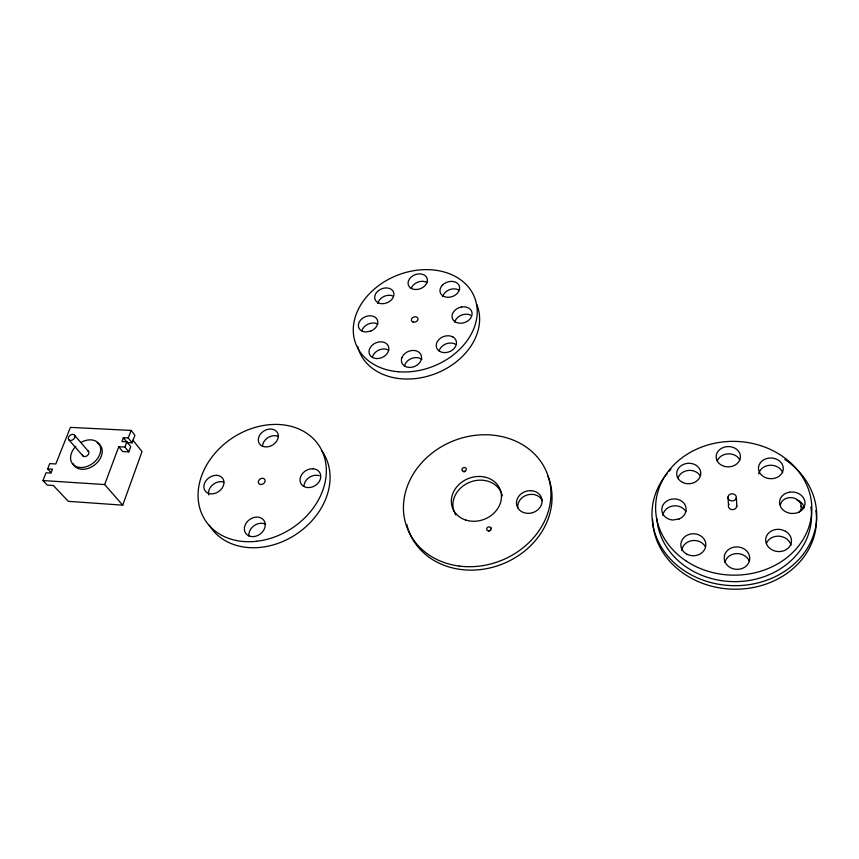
<?xml version="1.0" encoding="UTF-8"?>
<svg xmlns="http://www.w3.org/2000/svg" width="859" height="859" viewBox="0 0 859 859"><rect width="100%" height="100%" fill="white"/><g stroke="black" fill="none" stroke-linecap="round" stroke-linejoin="round"><path stroke-width="1.29" d="M404.61 366.052L404.933 364.667A10.319 8.128 -22.4 0 1 421.93 359.459M122.73 505.167L104.658 484.562L118.746 446.755L122.644 451.523L128.807 451.866L130.74 446.616L126.885 441.827L121.935 441.558L123.352 437.746L127.207 442.557L132.125 442.814L134.895 435.255L131.094 430.423L70.417 427.374L55.803 463.978L49.758 463.613L47.632 468.907L52.474 469.207L50.928 473.073L46.075 472.772L42.95 480.546L47.309 485.12L53.355 485.518L68.301 501.334L122.73 505.167L142.025 451.619L132.909 440.152M128.807 451.866L124.942 447.088L126.885 441.827M132.125 442.814L128.292 438.004L131.094 430.423M123.352 437.746L128.292 438.004M118.746 446.755L124.942 447.088M42.95 480.546L104.658 484.562M455.549 344.244L453.348 343.353A10.319 8.118 -20.2 0 0 439.11 351.106M47.632 468.907L51.078 472.6M699.978 475.435L698.12 473.33A11.951 10.179 -3.1 0 0 678.095 477.851M68.548 439.443L83.098 456.108M74.669 435.384A3.672 2.631 -36.7 0 1 71.254 440.399A3.672 2.631 -36.7 0 1 68.913 436.479A3.672 2.631 -36.7 0 1 74.669 435.384L88.617 451.587M262.51 446.089L262.5 445.864A10.501 8.246 -31.4 0 1 277.876 436.232M727.97 497.114L728.507 504.974M736.346 497.597A4.198 3.576 0.8 0 1 729.839 500.335A4.198 3.576 0.8 0 1 730.29 494.15A4.198 3.576 0.8 0 1 736.346 497.597L736.872 506.789M411.193 288.549A9.889 7.463 -20.7 0 1 427.213 282.6M361.854 330.812A10.018 7.656 -23.7 0 1 370.895 323.209L373.397 322.984A10.018 7.656 -23.7 0 1 377.82 324.154M454.744 322.168A10.201 7.914 -19 0 1 463.731 314.448L466.319 314.222A10.201 7.914 -19 0 1 470.979 315.393M476.831 304.58A63.276 48.791 -21.4 0 1 433.076 374.545A63.276 48.791 -21.4 0 1 357.655 346.381M377.863 303.442A9.889 7.473 -22.4 0 1 393.293 296.14M372.452 357.033A10.19 7.924 -23.8 0 1 388.665 350.171M442.718 296.613A10.018 7.634 -19.3 0 1 443.523 294.573L444.919 292.683A10.018 7.634 -19.3 0 1 458.674 289.955M780.423 504.759A10.566 8.912 5.2 0 1 795.219 498.531A10.566 8.912 5.2 0 1 798.977 512.415M717.598 460.177A12.037 10.104 -0.8 0 1 728.593 453.82A12.037 10.104 -0.8 0 1 739.792 459.844M796.894 499.981A12.649 10.673 5.4 0 1 804.464 507.68M662.901 515.464A12.09 10.512 -3 0 1 672.833 505.962L675.969 505.801A12.09 10.512 -3 0 1 685.869 511.653M810.875 507.089A77.407 66.497 1.7 0 1 741.639 581.382A77.407 66.497 1.7 0 1 656.899 518.772M736.571 505.414A4.155 3.554 1.3 0 1 731.696 509.58A4.155 3.554 1.3 0 1 729.044 504.104M724.932 562.366A12.692 11.135 4.9 0 1 736.41 553.593A12.692 11.135 4.9 0 1 749.316 561.217M681.81 550.522A12.38 10.92 0.3 0 1 691.828 540.665A12.38 10.92 0.3 0 1 705.271 546.592M766.411 543.468A12.81 11.027 6.8 0 1 782.388 536.789L785.405 538.088A12.81 11.027 6.8 0 1 791.042 545.164M758.755 473.943A12.316 10.297 2.5 0 1 759.238 472.203L760.612 469.798A12.316 10.297 2.5 0 1 772.595 465.342A12.316 10.297 2.5 0 1 782.689 472.579M208.758 494.902A10.727 8.397 -35.3 0 1 218.862 481.813L221.429 481.652A10.727 8.397 -35.3 0 1 223.802 482.124M303.968 486.409A10.823 8.783 -31.4 0 1 314.158 475.424L316.81 475.263A10.823 8.783 -31.4 0 1 319.301 475.736M321.921 450.954A67.496 53.838 -33.6 0 1 295.904 534.459A67.496 53.838 -33.6 0 1 209.167 525.053M248.927 536.005A11.06 8.955 -36 0 1 248.96 533.514L249.701 530.991A11.06 8.955 -36 0 1 265.592 524.258M87.543 450.739A3.597 2.609 -37 0 1 87.36 455.56A3.597 2.609 -37 0 1 82.4 454.937M97.131 442.847A16.536 12.005 -37.1 0 1 95.478 464.236A16.536 12.005 -37.1 0 1 72.897 463.473M80.918 442.449A16.568 12.015 -37 0 1 100.686 450.524A16.568 12.015 -37 0 1 78.845 467.339A16.568 12.015 -37 0 1 75.839 446.358M547.913 476.251A74.765 64.242 -21.7 0 1 498.349 565.533A74.765 64.242 -21.7 0 1 406.779 524.452M517.784 507.68A12.885 11.178 -17.1 0 1 529.112 494.526L532.419 494.354A12.885 11.178 -17.1 0 1 542.34 500.7M464.01 472.074A2.201 1.858 -21.8 0 1 464.934 471.43M501.667 493.635A25.405 21.819 -21.7 0 1 502.311 495.847M455.828 514.971A25.405 21.819 -21.7 0 1 454.712 512.963M454.261 511.921A25.405 21.819 -21.7 0 1 469.465 482.35A25.405 21.819 -21.7 0 1 501.248 492.583M488.578 531.249A2.287 1.997 -21.6 0 1 490.682 530.368M784.858 459.436A82.378 70.749 1.7 0 1 800.073 558.082A82.378 70.749 1.7 0 1 685.6 571.579A82.378 70.749 1.7 0 1 667.282 473.298M669.064 471.258A82.378 70.749 1.7 0 1 670.911 469.282M800.62 506.219A14.378 12.176 5.9 0 1 803.498 508.324M815.857 510.514A81.959 70.513 1.9 0 1 740.512 589.081A81.959 70.513 1.9 0 1 652.625 519.341M265.206 523.711L265.184 526.213A11.156 8.987 -35.9 0 1 253.341 536.628A11.156 8.987 -35.9 0 1 244.471 527.415L245.223 524.881A11.156 8.987 -35.9 0 1 256.304 517.097A11.156 8.987 -35.9 0 1 265.206 523.711M724.405 555.762L724.212 558.672A12.81 11.21 4.4 0 0 737.935 569.334A12.81 11.21 4.4 0 0 749.724 557.459L749.027 554.57A12.81 11.21 4.4 0 0 736.013 546.915A12.81 11.21 4.4 0 0 724.405 555.762M427.428 280.131L427.127 282.171A9.964 7.484 -20.7 0 1 417.796 289.386A9.964 7.484 -20.7 0 1 408.379 285.134L408.046 283.191A9.964 7.484 -20.7 0 1 417.667 274.01A9.964 7.484 -20.7 0 1 427.428 280.131M278.305 436.565L277.811 438.917A10.587 8.268 -31.3 0 1 267.664 446.841A10.587 8.268 -31.3 0 1 258.473 441.569L258.312 439.325A10.587 8.268 -31.3 0 1 268.942 429.135A10.587 8.268 -31.3 0 1 278.305 436.565M401.937 357.559L401.411 359.771A10.394 8.15 -22.4 0 0 410.806 367.405A10.394 8.15 -22.4 0 0 421.576 358.02L421.393 355.851A10.394 8.15 -22.4 0 0 412.17 350.472A10.394 8.15 -22.4 0 0 401.937 357.559M760.44 462.593L759.055 465.009A12.434 10.362 2.1 0 0 764.134 476.97A12.434 10.362 2.1 0 0 779.242 476.101L781.346 474.039A12.434 10.362 2.1 0 0 777.599 459.705A12.434 10.362 2.1 0 0 760.44 462.593M442.331 285.242L440.925 287.142A10.093 7.667 -19.4 0 0 443.351 296.172A10.093 7.667 -19.4 0 0 455.345 295.045L457.278 293.402A10.093 7.667 -19.4 0 0 456.226 282.493A10.093 7.667 -19.4 0 0 442.331 285.242M370.959 331.005L365.902 331.993A10.093 7.677 -23.7 0 1 358.407 324.745A10.093 7.677 -23.7 0 1 367.727 316.005L370.25 315.768A10.093 7.677 -23.7 0 1 377.831 321.964A10.093 7.677 -23.7 0 1 370.959 331.005M461.24 307.05L458.695 307.823A10.276 7.935 -19.1 0 0 452.038 316.971A10.276 7.935 -19.1 0 0 460.22 323.242L462.851 323.016A10.276 7.935 -19.1 0 0 472.106 314.126A10.276 7.935 -19.1 0 0 463.849 306.813L461.24 307.05M679.115 518.986L672.865 520.017A12.198 10.576 -3.4 0 1 661.795 510.096A12.198 10.576 -3.4 0 1 671.856 499.09L675.013 498.918A12.198 10.576 -3.4 0 1 685.976 507.454A12.198 10.576 -3.4 0 1 679.115 518.986M789.453 492.186L786.35 493.077A12.756 10.748 5.1 0 0 779.843 504.781A12.756 10.748 5.1 0 0 791.74 513.478L795.069 513.317A12.756 10.748 5.1 0 0 804.98 502.086A12.756 10.748 5.1 0 0 792.75 492.014L789.453 492.186M312.966 468.778L310.282 468.95A10.909 8.815 -31.3 0 0 300.081 478.817A10.909 8.815 -31.3 0 0 307.769 487.601L310.475 487.44A10.909 8.815 -31.3 0 0 320.708 477.561A10.909 8.815 -31.3 0 0 312.966 468.778M216.865 475.338L214.278 475.499A10.813 8.429 -35.2 0 0 203.97 485.206A10.813 8.429 -35.2 0 0 210.917 493.871L213.526 493.721A10.813 8.429 -35.2 0 0 223.855 484.004A10.813 8.429 -35.2 0 0 216.865 475.338M531.227 490.672L527.898 490.833A12.949 11.21 -17.2 0 0 516.613 501.13A12.949 11.21 -17.2 0 0 523.99 512.716L527.201 513.338A12.949 11.21 -17.2 0 0 541.9 502.869A12.949 11.21 -17.2 0 0 531.227 490.672M452.961 336.975L450.75 336.084A10.405 8.15 -20.3 0 0 438.681 339.734A10.405 8.15 -20.3 0 0 437.929 349.946L439.69 351.352A10.405 8.15 -20.3 0 0 454.046 348.614A10.405 8.15 -20.3 0 0 452.961 336.975M785.47 531.249L782.42 529.949A12.928 11.103 6.4 0 0 767.699 534.148A12.928 11.103 6.4 0 0 768.998 547.634L771.565 549.588A12.928 11.103 6.4 0 0 789.442 546.754A12.928 11.103 6.4 0 0 785.47 531.249M682.454 482.361L680.006 480.718A12.058 10.233 -3.3 0 1 680.382 466.265A12.058 10.233 -3.3 0 1 697.379 466.233L699.258 468.348A12.058 10.233 -3.3 0 1 697.089 480.761A12.058 10.233 -3.3 0 1 682.454 482.361M378.228 302.83L376.489 301.638A9.964 7.484 -22.4 0 1 378.626 290.503A9.964 7.484 -22.4 0 1 392.08 289.966L393.293 291.534A9.964 7.484 -22.4 0 1 389.997 301.144A9.964 7.484 -22.4 0 1 378.228 302.83M491.004 527.974L490.725 527.533A2.298 1.997 -21.6 0 0 486.645 529.241L486.774 529.745A2.298 1.997 -21.6 0 0 489.673 530.701A2.298 1.997 -21.6 0 0 491.004 527.974M462.357 470.7L462.099 470.281A2.212 1.868 -21.8 0 1 463.441 467.726A2.212 1.868 -21.8 0 1 466.201 468.617L466.319 469.089A2.212 1.868 -21.8 0 1 462.357 470.7M717.104 460.735L716.266 458.191A12.144 10.158 -1.1 0 1 726.564 446.68A12.144 10.158 -1.1 0 1 740.308 455.163L740.361 457.815A12.144 10.158 -1.1 0 1 730.021 466.77A12.144 10.158 -1.1 0 1 717.104 460.735M398.436 371.764A63.77 48.942 -21.5 0 0 475.328 299.523A63.77 48.942 -21.5 0 0 371.979 291.169A63.77 48.942 -21.5 0 0 398.436 371.764M413.19 322.071A3.393 2.598 -21.5 0 0 417.957 318.818A3.393 2.598 -21.5 0 0 412.846 317.497A3.393 2.598 -21.5 0 0 413.19 322.071M376.865 358.568A10.265 7.946 -23.8 0 0 388.375 346.156A10.265 7.946 -23.8 0 0 371.55 345.866A10.265 7.946 -23.8 0 0 376.865 358.568M685.89 560.841A78.115 66.895 1.4 0 0 811.121 517.784A78.115 66.895 1.4 0 0 704.176 446.143A78.115 66.895 1.4 0 0 685.89 560.841M686.362 553.872A12.498 10.984 -0.1 0 0 705.819 545.508A12.498 10.984 -0.1 0 0 687.855 534.889A12.498 10.984 -0.1 0 0 686.362 553.872M256.82 541.256A68.054 54.053 -33.4 0 0 320.235 447.56A68.054 54.053 -33.4 0 0 209.542 460.392A68.054 54.053 -33.4 0 0 256.82 541.256M260.782 484.508A3.619 2.878 -33.4 0 0 265.012 480.009A3.619 2.878 -33.4 0 0 259.321 479.666A3.619 2.878 -33.4 0 0 260.782 484.508M459.146 566.06A75.12 64.414 -21.7 0 0 548.139 476.133A75.12 64.414 -21.7 0 0 424.282 460.016A75.12 64.414 -21.7 0 0 459.146 566.06M465.922 520.103A25.523 21.872 -21.7 0 0 501.355 494.451A25.523 21.872 -21.7 0 0 461.927 482.049A25.523 21.872 -21.7 0 0 465.922 520.103"/></g></svg>
